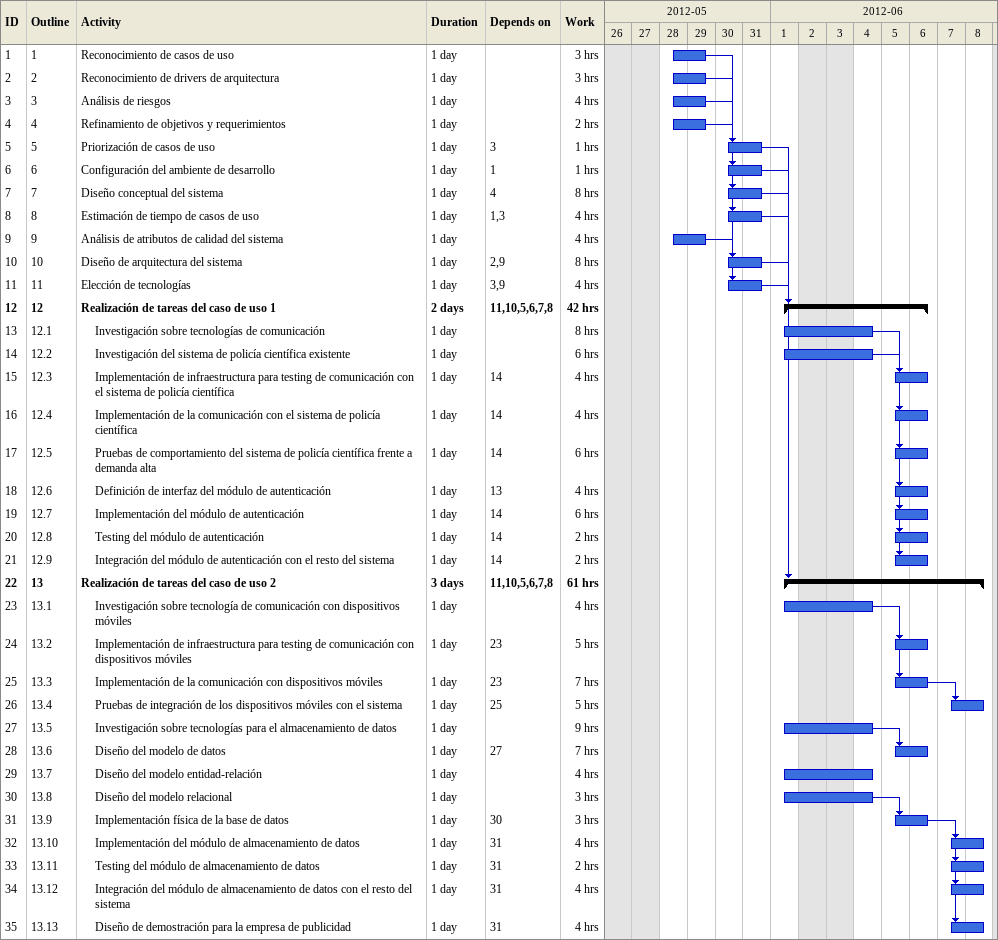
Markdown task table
| ID | WBS | Task | Duration | Start | Finish | Predecessors | Work (h) |
|---|---|---|---|---|---|---|---|
| 1 | 1 | Reconocimiento de casos de uso | 1d | 2012-05-28 | 2012-05-29 |  | 3 |
| 2 | 2 | Reconocimiento de drivers de arquitectura | 1d | 2012-05-28 | 2012-05-29 |  | 3 |
| 3 | 3 | Análisis de riesgos | 1d | 2012-05-28 | 2012-05-29 |  | 4 |
| 4 | 4 | Refinamiento de objetivos y requerimientos | 1d | 2012-05-28 | 2012-05-29 |  | 2 |
| 5 | 5 | Priorización de casos de uso | 1d | 2012-05-30 | 2012-05-31 | 3 | 1 |
| 6 | 6 | Configuración del ambiente de desarrollo | 1d | 2012-05-30 | 2012-05-31 | 1 | 1 |
| 7 | 7 | Diseño conceptual del sistema | 1d | 2012-05-30 | 2012-05-31 | 4 | 8 |
| 8 | 8 | Estimación de tiempo de casos de uso | 1d | 2012-05-30 | 2012-05-31 | 1, 3 | 4 |
| 9 | 9 | Análisis de atributos de calidad del sistema | 1d | 2012-05-28 | 2012-05-29 |  | 4 |
| 10 | 10 | Diseño de arquitectura del sistema | 1d | 2012-05-30 | 2012-05-31 | 2, 9 | 8 |
| 11 | 11 | Elección de tecnologías | 1d | 2012-05-30 | 2012-05-31 | 3, 9 | 4 |
| 12 | 12 | **Realización de tareas del caso de uso 1** | 2d | 2012-06-01 | 2012-06-06 | 11, 10, 5, 6, 7, 8 | 42 |
| 13 | 12.1 | Investigación sobre tecnologías de comunicación | 1d | 2012-06-01 | 2012-06-04 |  | 8 |
| 14 | 12.2 | Investigación del sistema de policía científica existente | 1d | 2012-06-01 | 2012-06-04 |  | 6 |
| 15 | 12.3 | Implementación de infraestructura para testing de comunicación con el sistema de policía científica | 1d | 2012-06-05 | 2012-06-06 | 14 | 4 |
| 16 | 12.4 | Implementación de la comunicación con el sistema de policía científica | 1d | 2012-06-05 | 2012-06-06 | 14 | 4 |
| 17 | 12.5 | Pruebas de comportamiento del sistema de policía científica frente a demanda alta | 1d | 2012-06-05 | 2012-06-06 | 14 | 6 |
| 18 | 12.6 | Definición de interfaz del módulo de autenticación | 1d | 2012-06-05 | 2012-06-06 | 13 | 4 |
| 19 | 12.7 | Implementación del módulo de autenticación | 1d | 2012-06-05 | 2012-06-06 | 14 | 6 |
| 20 | 12.8 | Testing del módulo de autenticación | 1d | 2012-06-05 | 2012-06-06 | 14 | 2 |
| 21 | 12.9 | Integración del módulo de autenticación con el resto del sistema | 1d | 2012-06-05 | 2012-06-06 | 14 | 2 |
| 22 | 13 | **Realización de tareas del caso de uso 2** | 3d | 2012-06-01 | 2012-06-08 | 11, 10, 5, 6, 7, 8 | 61 |
| 23 | 13.1 | Investigación sobre tecnología de comunicación con dispositivos móviles | 1d | 2012-06-01 | 2012-06-04 |  | 4 |
| 24 | 13.2 | Implementación de infraestructura para testing de comunicación con dispositivos móviles | 1d | 2012-06-05 | 2012-06-06 | 23 | 5 |
| 25 | 13.3 | Implementación de la comunicación con dispositivos móviles | 1d | 2012-06-05 | 2012-06-06 | 23 | 7 |
| 26 | 13.4 | Pruebas de integración de los dispositivos móviles con el sistema | 1d | 2012-06-07 | 2012-06-08 | 25 | 5 |
| 27 | 13.5 | Investigación sobre tecnologías para el almacenamiento de datos | 1d | 2012-06-01 | 2012-06-04 |  | 9 |
| 28 | 13.6 | Diseño del modelo de datos | 1d | 2012-06-05 | 2012-06-06 | 27 | 7 |
| 29 | 13.7 | Diseño del modelo entidad-relación | 1d | 2012-06-01 | 2012-06-04 |  | 4 |
| 30 | 13.8 | Diseño del modelo relacional | 1d | 2012-06-01 | 2012-06-04 |  | 3 |
| 31 | 13.9 | Implementación física de la base de datos | 1d | 2012-06-05 | 2012-06-06 | 30 | 3 |
| 32 | 13.10 | Implementación del módulo de almacenamiento de datos | 1d | 2012-06-07 | 2012-06-08 | 31 | 4 |
| 33 | 13.11 | Testing del módulo de almacenamiento de datos | 1d | 2012-06-07 | 2012-06-08 | 31 | 2 |
| 34 | 13.12 | Integración del módulo de almacenamiento de datos con el resto del sistema | 1d | 2012-06-07 | 2012-06-08 | 31 | 4 |
| 35 | 13.13 | Diseño de demostración para la empresa de publicidad | 1d | 2012-06-07 | 2012-06-08 | 31 | 4 |
